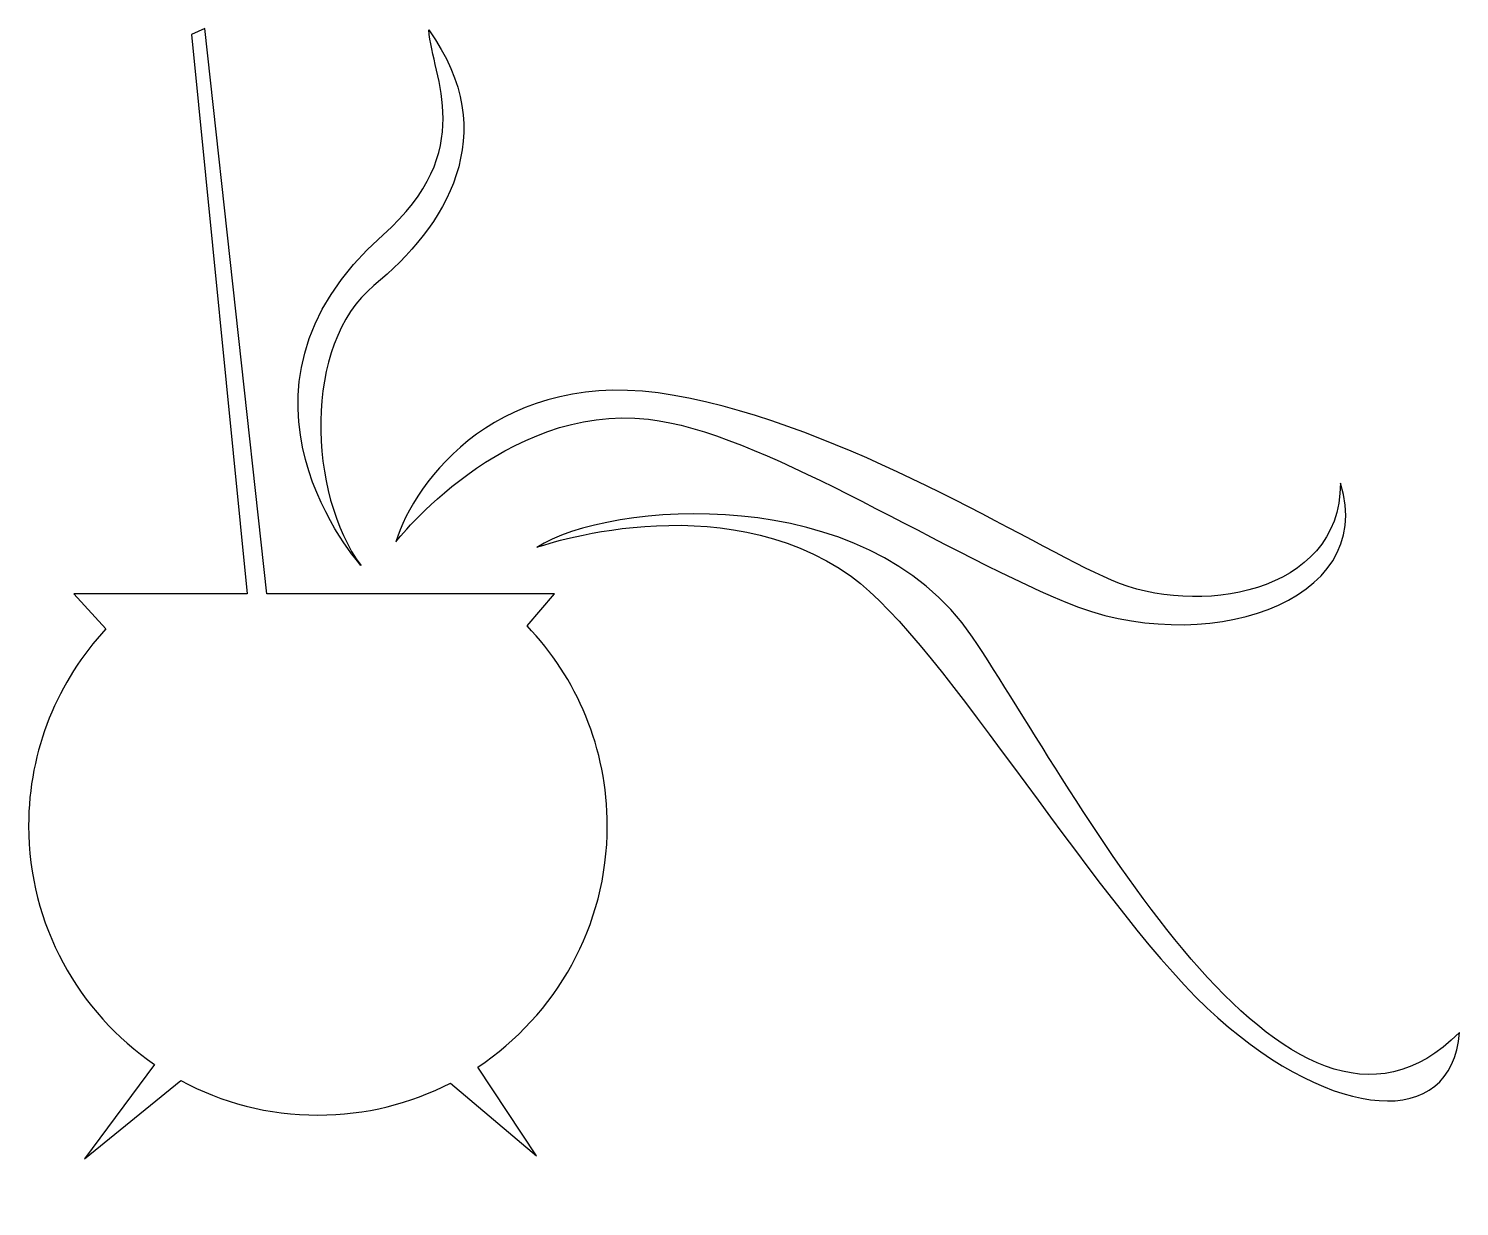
# Model space of a CAD drawing. Header units: centimetres. Extents: x -10.5 to 10.5, y -9 to 8.3.
import ezdxf

# ---------------------------------------------------------------- set-up
doc = ezdxf.new("R2010")
doc.units = ezdxf.units.CM
doc.header["$MEASUREMENT"] = 0
doc.layers.add('Camada 1', color=7, linetype='Continuous')

msp = doc.modelspace()

# ---------------------------------------------------------------- linework, layer by layer
at = {"layer": 'Camada 1'}
for points, knots in [([(-6.97633, -0.00063), (-6.97633, -0.00063), (-2.76946, -0.00063), (-2.76946, -0.00063), (-2.76946, -0.00063), (-2.76946, -0.00063), (-3.17171, -0.46847), (-3.17171, -0.46847), (-3.17171, -0.46847), (-2.44477, -1.22806), (-1.99826, -2.25806), (-1.99826, -3.39206), (-1.99826, -3.39206), (-1.99826, -4.86404), (-2.75026, -6.16058), (-3.89138, -6.9179), (-3.89138, -6.9179), (-3.89138, -6.9179), (-3.03376, -8.21637), (-3.03376, -8.21637), (-3.03376, -8.21637), (-3.03376, -8.21637), (-4.29201, -7.15343), (-4.29201, -7.15343), (-4.29201, -7.15343), (-4.87192, -7.45228), (-5.53007, -7.62124), (-6.2276, -7.62124), (-6.2276, -7.62124), (-6.95293, -7.62124), (-7.63561, -7.43839), (-8.23219, -7.11692), (-8.23219, -7.11692), (-8.23219, -7.11692), (-9.64181, -8.26063), (-9.64181, -8.26063), (-9.64181, -8.26063), (-9.64181, -8.26063), (-8.61861, -6.88104), (-8.61861, -6.88104), (-8.61861, -6.88104), (-9.72885, -6.11891), (-10.45693, -4.84045), (-10.45693, -3.39206), (-10.45693, -3.39206), (-10.45693, -2.28097), (-10.02836, -1.27002), (-9.32758, -0.5153), (-9.32758, -0.5153), (-9.32758, -0.5153), (-9.79589, -0.00063), (-9.79589, -0.00063), (-9.79589, -0.00063), (-9.79589, -0.00063), (-7.26291, -0.00063), (-7.26291, -0.00063), (-7.26291, -0.00063), (-7.26291, -0.00063), (-8.0779, 8.17258), (-8.0779, 8.17258), (-8.0779, 8.17258), (-8.0779, 8.17258), (-7.87952, 8.26064), (-7.87952, 8.26064), (-7.87952, 8.26064), (-7.87952, 8.26064), (-6.97633, -0.00063), (-6.97633, -0.00063)], [0, 0, 0, 0, 0.05555556, 0.05555556, 0.05555556, 0.05555556, 0.11111111, 0.11111111, 0.11111111, 0.11111111, 0.16666667, 0.16666667, 0.16666667, 0.16666667, 0.22222222, 0.22222222, 0.22222222, 0.22222222, 0.27777778, 0.27777778, 0.27777778, 0.27777778, 0.33333333, 0.33333333, 0.33333333, 0.33333333, 0.38888889, 0.38888889, 0.38888889, 0.38888889, 0.44444444, 0.44444444, 0.44444444, 0.44444444, 0.5, 0.5, 0.5, 0.5, 0.55555556, 0.55555556, 0.55555556, 0.55555556, 0.61111111, 0.61111111, 0.61111111, 0.61111111, 0.66666667, 0.66666667, 0.66666667, 0.66666667, 0.72222222, 0.72222222, 0.72222222, 0.72222222, 0.77777778, 0.77777778, 0.77777778, 0.77777778, 0.83333333, 0.83333333, 0.83333333, 0.83333333, 0.88888889, 0.88888889, 0.88888889, 0.88888889, 1, 1, 1, 1]), ([(-5.59775, 0.41047), (-6.37367, 1.45407), (-6.45376, 3.64844), (-5.41035, 4.50445), (-5.41035, 4.50445), (-4.36691, 5.36085), (-3.51072, 6.71647), (-4.60771, 8.24145), (-4.60771, 8.24145), (-4.55416, 7.54538), (-3.88201, 6.48097), (-5.27668, 5.24465), (-5.27668, 5.24465), (-7.87216, 2.94315), (-5.59775, 0.41047), (-5.59775, 0.41047)], [0, 0, 0, 0, 0.2, 0.2, 0.2, 0.2, 0.4, 0.4, 0.4, 0.4, 0.6, 0.6, 0.6, 0.6, 1, 1, 1, 1]), ([(-5.08925, 0.75861), (-4.82178, 1.64129), (-3.56406, 3.3537), (-1.02221, 2.8992), (-1.02221, 2.8992), (1.5197, 2.4439), (4.14227, 0.73192), (5.37306, 0.19659), (5.37306, 0.19659), (6.60393, -0.33874), (8.71782, -0.0177), (8.71782, 1.61462), (8.71782, 1.61462), (9.27985, -0.15153), (6.68397, -0.95454), (4.70391, -0.12486), (4.70391, -0.12486), (2.72385, 0.70485), (0.22512, 2.36622), (-1.3968, 2.55106), (-1.3968, 2.55106), (-3.5105, 2.79167), (-5.08925, 0.75861), (-5.08925, 0.75861)], [0, 0, 0, 0, 0.14285714, 0.14285714, 0.14285714, 0.14285714, 0.28571429, 0.28571429, 0.28571429, 0.28571429, 0.42857143, 0.42857143, 0.42857143, 0.42857143, 0.57142857, 0.57142857, 0.57142857, 0.57142857, 0.71428571, 0.71428571, 0.71428571, 0.71428571, 1, 1, 1, 1]), ([(-3.02894, 0.67776), (-1.98534, 1.34655), (1.7874, 1.66762), (3.33926, -0.63352), (3.33926, -0.63352), (4.89115, -2.9346), (7.9415, -8.95525), (10.45695, -6.41318), (10.45695, -6.41318), (10.35016, -7.85791), (8.61071, -7.69736), (6.92497, -6.19884), (6.92497, -6.19884), (5.23931, -4.70035), (2.91151, -0.71355), (1.57353, 0.24958), (1.57353, 0.24958), (-0.35262, 1.63621), (-3.02894, 0.67776), (-3.02894, 0.67776)], [0, 0, 0, 0, 0.16666667, 0.16666667, 0.16666667, 0.16666667, 0.33333333, 0.33333333, 0.33333333, 0.33333333, 0.5, 0.5, 0.5, 0.5, 0.66666667, 0.66666667, 0.66666667, 0.66666667, 1, 1, 1, 1])]:
    msp.add_open_spline(points, degree=3, knots=knots, dxfattribs=at)

doc.saveas('drawing.dxf')
